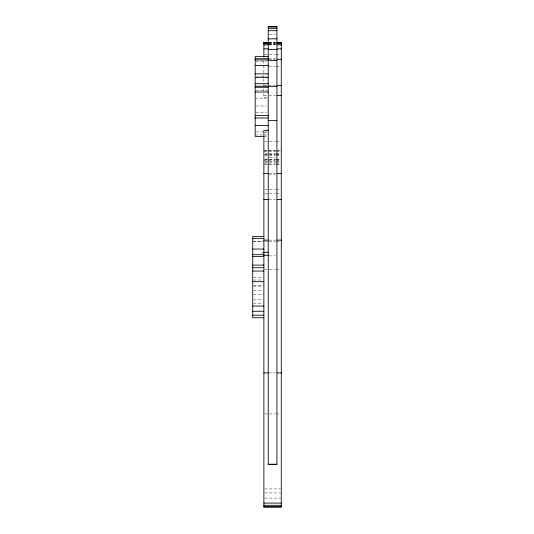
<?xml version="1.0" encoding="UTF-8"?>
<svg xmlns="http://www.w3.org/2000/svg" width="534" height="534" viewBox="0 0 534 534"><rect width="100%" height="100%" fill="white"/><g stroke="black" fill="none" stroke-linecap="round" stroke-linejoin="round"><path stroke-width="0.4" stroke-dasharray="2.67 2" d="M269.016 34.603L275.344 34.603M268.849 42.633L275.477 42.633M268.849 42.813L275.477 42.813M268.849 42.92L275.477 42.92M268.849 43.087L275.477 43.087M268.849 43.681L275.477 43.681M268.849 44.242L275.477 44.242M268.849 44.516L275.477 44.516M268.849 44.889L275.477 44.889M264.704 54.568L275.477 54.568M276.305 54.568L280.443 54.568M268.849 58.333L275.477 58.333M268.849 59.301L275.477 59.301M255.993 61.183L266.593 61.183M268.849 66.503L275.477 66.503M276.305 66.503L280.443 66.503M255.993 76.569L266.593 76.569M263.876 85.393L275.477 85.393M255.993 90.74L268.228 90.74M263.876 95.573L266.78 95.573M269.043 95.573L275.564 95.573M266.78 97.815L263.876 97.815L263.876 87.743M255.179 98.169L266.593 98.169M255.993 105.979L266.593 105.979M255.993 112.607L266.593 112.607M255.993 131.965L266.593 131.965M265.325 132.539L266.78 132.539M255.179 134.982L266.593 134.982M264.964 136.417L266.593 136.417M264.704 141.21L275.477 141.21M276.305 141.21L280.443 141.21M263.876 150.822L280.443 150.848M264.704 150.975L275.477 150.975M276.305 150.975L280.443 150.975M263.876 151.062L275.477 151.062M276.305 151.062L280.443 151.062M265.325 153.238L266.78 153.238M269.043 153.238L275.564 153.238M276.378 153.238L280.457 153.238M264.704 154.139L275.564 154.139M276.305 154.139L280.457 154.139M264.704 154.553L275.477 154.553M276.305 154.553L280.443 154.553M264.704 155.594L275.477 155.594M276.305 155.594L280.443 155.594M269.016 157.69L275.344 157.69M264.704 159.225L275.477 159.225M276.305 159.225L280.443 159.225M264.704 159.272L275.477 159.272M276.305 159.272L280.443 159.272M263.876 160.273L275.477 160.273M276.305 160.273L280.443 160.273M264.704 161.849L275.477 161.849M276.305 161.849L280.443 161.849M264.704 162.069L275.477 162.069M276.305 162.069L280.443 162.069M263.876 163.971L275.477 163.971M276.305 163.971L280.443 163.971M264.704 164.726L275.477 164.726M276.305 164.726L280.443 164.726M268.849 173.39L275.477 173.39M268.849 174.157L275.477 174.157M264.704 189.316L275.477 189.316M276.305 189.316L280.443 189.316M264.704 193.628L275.477 193.628M276.305 193.628L280.443 193.628M268.849 199.482L275.477 199.482M268.849 240.126L275.477 240.126M253.523 241.208L263.082 241.208M264.704 241.241L275.477 241.241M276.305 241.241L280.443 241.241M252.729 241.542L263.082 241.542M269.016 255.886L275.344 255.886M264.704 269.737L275.477 269.737M276.305 269.737L280.443 269.737M253.523 277.213L263.082 277.213M253.523 280.003L263.082 280.003M253.523 285.283L263.082 285.283M253.523 286.711L263.082 286.711M253.523 290.376L263.082 290.376M253.523 294.274L263.876 294.274M253.523 299.848L263.082 299.848M253.523 303.152L263.082 303.152M268.849 372.899L275.477 372.899M264.704 413.93L275.477 413.93M276.305 413.93L280.443 413.93M264.704 488.91L280.443 488.91M264.704 492.942L280.443 492.942M264.704 498.095L280.443 498.095M263.876 60.783L263.876 78.057M263.876 78.865L263.876 87.109M262.648 252.282L262.648 253.817"/><path stroke-width="0.8" d="M268.228 26.94L276.926 26.94M268.228 28.436L276.926 28.436M268.228 30.692L276.926 30.692M268.228 38.842L276.926 38.842M268.021 42.633L263.876 42.633L263.876 56.891M277.133 42.633L281.271 42.633L281.271 507.3L263.876 507.3L263.876 130.289L268.228 130.289M263.876 42.813L268.021 42.813M277.133 42.813L281.271 42.813M263.876 42.92L268.021 42.92M277.133 42.92L281.271 42.92M263.876 43.087L268.021 43.087M277.133 43.087L281.271 43.087M263.876 43.681L268.021 43.681M277.133 43.681L281.271 43.681M263.876 44.889L268.021 44.889M277.133 44.889L281.271 44.889M263.876 48.848L268.021 48.848M277.133 48.848L281.271 48.848M268.228 49.609L276.926 49.609M268.228 56.464L255.179 56.464L255.179 136.417L264.15 136.417M255.179 58.713L268.228 58.713M277.133 59.301L281.271 59.301M255.179 59.948L268.228 59.948M268.228 60.409L276.926 60.409M255.179 65.522L268.228 65.522M255.179 73.846L268.228 73.846M255.179 77.644L268.228 77.644M255.179 83.698L268.228 83.698M277.133 85.393L281.271 85.393M255.179 86.228L268.228 86.228M268.228 86.501L276.926 86.501M255.179 87.282L268.228 87.282M255.179 92.015L268.228 92.015M277.193 95.573L281.271 95.573M255.179 115.457L268.228 115.457M255.179 117.994L268.228 117.994M268.228 120.504L276.926 120.504M255.179 125.603L268.228 125.603M263.876 173.39L268.021 173.39M277.133 173.39L281.271 173.39M263.876 199.482L268.021 199.482M277.133 199.482L281.271 199.482M263.876 236.509L252.729 236.509L252.729 317.737L263.876 317.737M252.729 238.551L263.876 238.551M263.876 240.126L268.021 240.126M277.133 240.126L281.271 240.126M252.729 249.051L263.876 249.051M263.449 252.282L268.228 252.282M252.729 254.705L263.876 254.705M263.449 255.252L268.228 255.252M252.729 256.52L263.876 256.52M252.729 265.098L263.876 265.098M252.729 267.714L263.876 267.714M252.729 271.052L263.876 271.052M252.729 281.678L263.876 281.678M252.729 306.042L263.876 306.042M252.729 311.269L263.876 311.269M252.729 315.18L263.876 315.18M263.876 372.899L268.021 372.899M277.133 372.899L281.271 372.899M268.228 464.213L276.926 464.213M263.876 503.101L281.271 503.101M263.876 505.311L281.271 505.311M263.876 506.606L281.271 506.606M276.926 26.7L268.228 26.7L268.228 464.633L276.926 464.633L276.926 26.7"/></g></svg>
